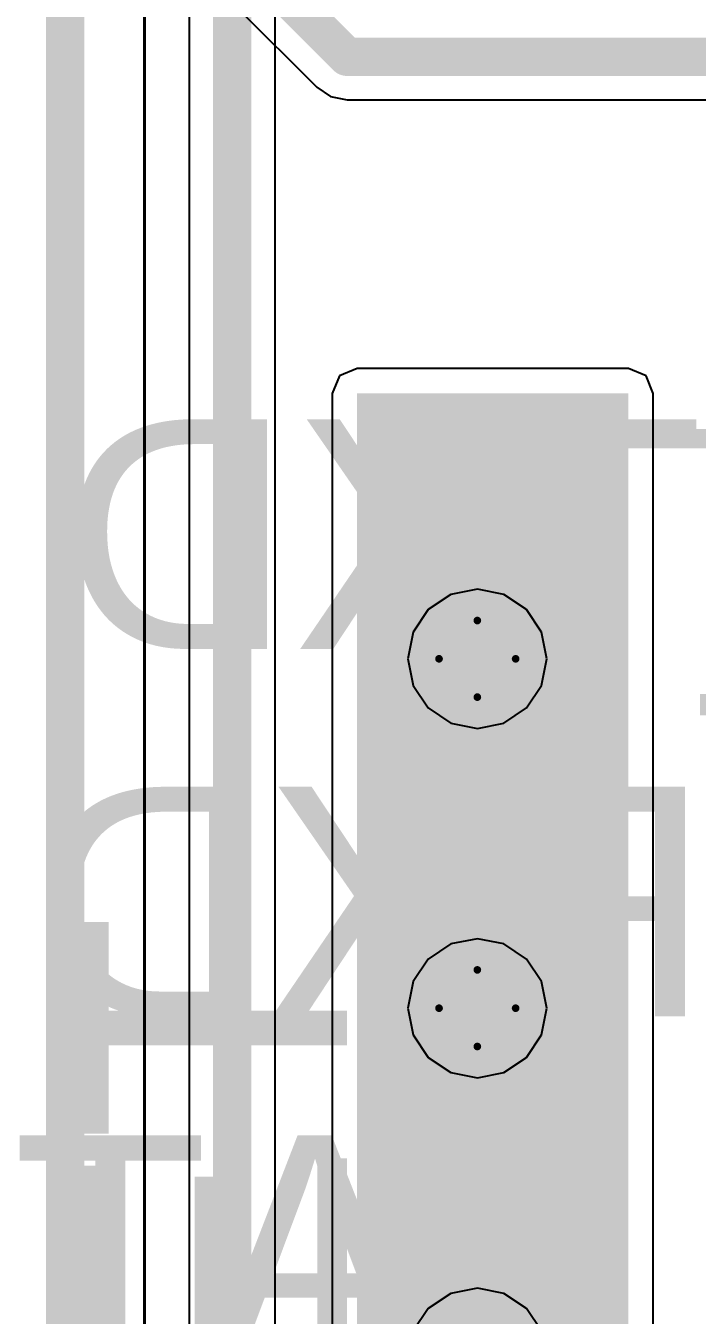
# Model space of a CAD drawing. Header units: millimetres. Extents: x -16 to 330, y -45 to 150.
# Drawn here: x -4.01 to 0.44, y 62.19 to 70.75 of the extents above; entities that cross this region are included whole.
import ezdxf

# ---------------------------------------------------------------- set-up
doc = ezdxf.new("R2010")
doc.units = ezdxf.units.MM
for name, color, linetype in [('BottomLayer', 5, 'Continuous'), ('BottomOverlay', 54, 'Continuous'), ('BottomSolder', 6, 'Continuous'), ('DrillDrawing', 1, 'Continuous'), ('Mechanical13', 56, 'Continuous'), ('Mechanical2', 216, 'Continuous'), ('MidLayer1', 16, 'Continuous'), ('MidLayer2', 76, 'Continuous'), ('TopLayer', 1, 'Continuous'), ('TopOverlay', 2, 'Continuous'), ('TopPaste', 8, 'Continuous'), ('TopSolder', 216, 'Continuous'), ('ViaHoleLayer', 16, 'Continuous')]:
    doc.layers.add(name, color=color, linetype=linetype)
doc.styles.add('Arial', font='arial.ttf', dxfattribs={"height": 0.2})

# ---------------------------------------------------------------- blocks, each defined once
blk = doc.blocks.new('SM10B_SRSS_TB_LF__SN__146')
at = {"layer": 'TopLayer'}
blk.add_hatch(color=1, dxfattribs=at).paths.add_polyline_path([(-6.4, -1.0375), (-5.2, -1.0375), (-5.2, -2.8375), (-6.4, -2.8375)])
at = {"layer": 'TopPaste'}
blk.add_hatch(color=8, dxfattribs=at).paths.add_polyline_path([(-6.4, -1.0375), (-5.2, -1.0375), (-5.2, -2.8375), (-6.4, -2.8375)])
at = {"layer": 'TopSolder'}
blk.add_hatch(color=216, dxfattribs=at).paths.add_polyline_path([(-6.4, -1.0375), (-5.2, -1.0375), (-5.2, -2.8375), (-6.4, -2.8375)])
at = {"layer": 'TopOverlay'}
for points, const_width in [([(-0.1778, -2.286), (0, -2.1082)], 0.254), ([(0.1778, -2.286), (-0.1778, -2.286)], 0.254), ([(4.5, -2.6375), (-4.5, -2.6375)], 0.127)]:
    blk.add_lwpolyline(points, dxfattribs=dict(at, const_width=const_width))
for points, const_width in [([(-0.2413, -2.286, 1), (-0.1143, -2.286, 1)], 0.127), ([(-0.2413, -2.286, 1), (-0.1143, -2.286, 1)], 0.127), ([(-4.5317, -2.6375, 1), (-4.4682, -2.6375, 1)], 0.0635)]:
    blk.add_lwpolyline(points, format="xyb", close=True, dxfattribs=dict(at, const_width=const_width))

msp = doc.modelspace()

# ---------------------------------------------------------------- hatches: boundary and pattern name
at = {"layer": 'BottomLayer'}
h = msp.add_hatch(color=5, dxfattribs=at)
edge = h.paths.add_edge_path()
edge.add_arc((-1.016, 66.548), 0.3, 0, 360)
h = msp.add_hatch(color=5, dxfattribs=at)
edge = h.paths.add_edge_path()
edge.add_arc((-1.016, 64.2303), 0.3, 0, 360)
h = msp.add_hatch(color=5, dxfattribs=at)
edge = h.paths.add_edge_path()
edge.add_arc((-1.016, 61.9125), 0.3, 0, 360)
at = {"layer": 'BottomSolder'}
h = msp.add_hatch(color=6, dxfattribs=at)
edge = h.paths.add_edge_path()
edge.add_arc((-1.016, 66.548), 0.15, 0, 360)
h = msp.add_hatch(color=6, dxfattribs=at)
edge = h.paths.add_edge_path()
edge.add_arc((-1.016, 64.2303), 0.15, 0, 360)
at = {"layer": 'MidLayer1'}
h = msp.add_hatch(color=16, dxfattribs=at)
edge = h.paths.add_edge_path()
edge.add_arc((-1.016, 66.548), 0.3, 0, 360)
h = msp.add_hatch(color=16, dxfattribs=at)
edge = h.paths.add_edge_path()
edge.add_arc((-1.016, 64.2303), 0.3, 0, 360)
h = msp.add_hatch(color=16, dxfattribs=at)
edge = h.paths.add_edge_path()
edge.add_arc((-1.016, 61.9125), 0.3, 0, 360)
at = {"layer": 'MidLayer2'}
h = msp.add_hatch(color=76, dxfattribs=at)
edge = h.paths.add_edge_path()
edge.add_arc((-1.016, 66.548), 0.3, 0, 360)
h = msp.add_hatch(color=76, dxfattribs=at)
edge = h.paths.add_edge_path()
edge.add_arc((-1.016, 64.2303), 0.3, 0, 360)
h = msp.add_hatch(color=76, dxfattribs=at)
edge = h.paths.add_edge_path()
edge.add_arc((-1.016, 61.9125), 0.3, 0, 360)
at = {"layer": 'TopLayer'}
msp.add_hatch(color=1, dxfattribs=at).paths.add_polyline_path([(-1.8138, 55.5088), (-0.0138, 55.5088), (-0.0138, 68.3088), (-1.8138, 68.3088)])
h = msp.add_hatch(color=1, dxfattribs=at)
edge = h.paths.add_edge_path()
edge.add_arc((-1.016, 66.548), 0.3, 0, 360)
h = msp.add_hatch(color=1, dxfattribs=at)
edge = h.paths.add_edge_path()
edge.add_arc((-1.016, 64.2303), 0.3, 0, 360)
h = msp.add_hatch(color=1, dxfattribs=at)
edge = h.paths.add_edge_path()
edge.add_arc((-1.016, 61.9125), 0.3, 0, 360)
at = {"layer": 'TopSolder'}
h = msp.add_hatch(color=216, dxfattribs=at)
edge = h.paths.add_edge_path()
edge.add_arc((-1.016, 66.548), 0.15, 0, 360)
h = msp.add_hatch(color=216, dxfattribs=at)
edge = h.paths.add_edge_path()
edge.add_arc((-1.016, 64.2303), 0.15, 0, 360)
at = {"layer": 'ViaHoleLayer'}
h = msp.add_hatch(color=16, dxfattribs=at)
edge = h.paths.add_edge_path()
edge.add_arc((-1.016, 66.548), 0.15, 0, 360)
h = msp.add_hatch(color=16, dxfattribs=at)
edge = h.paths.add_edge_path()
edge.add_arc((-1.016, 64.2303), 0.15, 0, 360)

# ---------------------------------------------------------------- linework, layer by layer
at = {"layer": 'BottomLayer'}
for p, q in [((-3.2196, 46.1039), (-3.2196, 75.375)), ((-2.9265, 73.9648), (-2.9265, 49.7332)), ((-2.3567, 49.8512), (-2.3567, 73.8468))]:
    msp.add_line(p, q, dxfattribs=at)
at = {"layer": 'BottomLayer', "const_width": 0.254}
msp.add_lwpolyline([(-2.6416, 49.7332), (-2.6416, 73.9648)], dxfattribs=at)
at = {"layer": 'DrillDrawing', "const_width": 0.0508}
for points in [[(-1.27, 66.548), (-1.016, 66.802)], [(-1.016, 66.802), (-0.762, 66.548)], [(-1.27, 66.548), (-1.016, 66.294)], [(-1.016, 66.294), (-0.762, 66.548)], [(-1.27, 64.2303), (-1.016, 64.4843)], [(-1.016, 64.4843), (-0.762, 64.2303)], [(-1.27, 64.2303), (-1.016, 63.9763)], [(-1.016, 63.9763), (-0.762, 64.2303)]]:
    msp.add_lwpolyline(points, dxfattribs=at)
at = {"layer": 'DrillDrawing', "const_width": 0.0254}
for points in [[(-1.0287, 66.802, 1), (-1.0033, 66.802, 1)], [(-1.0287, 66.802, 1), (-1.0033, 66.802, 1)], [(-1.2827, 66.548, 1), (-1.2573, 66.548, 1)], [(-1.2827, 66.548, 1), (-1.2573, 66.548, 1)], [(-0.7747, 66.548, 1), (-0.7493, 66.548, 1)], [(-0.7747, 66.548, 1), (-0.7493, 66.548, 1)], [(-1.0287, 66.294, 1), (-1.0033, 66.294, 1)], [(-1.0287, 66.294, 1), (-1.0033, 66.294, 1)], [(-1.0287, 64.4843, 1), (-1.0033, 64.4843, 1)], [(-1.0287, 64.4843, 1), (-1.0033, 64.4843, 1)], [(-1.2827, 64.2303, 1), (-1.2573, 64.2303, 1)], [(-1.2827, 64.2303, 1), (-1.2573, 64.2303, 1)], [(-0.7747, 64.2303, 1), (-0.7493, 64.2303, 1)], [(-0.7747, 64.2303, 1), (-0.7493, 64.2303, 1)], [(-1.0287, 63.9763, 1), (-1.0033, 63.9763, 1)], [(-1.0287, 63.9763, 1), (-1.0033, 63.9763, 1)]]:
    msp.add_lwpolyline(points, format="xyb", close=True, dxfattribs=at)
at = {"layer": 'Mechanical13', "const_width": 0.127}
for points in [[(-3.7438, 45.4838), (-3.7438, 75.5088)], [(-1.6388, 68.0088), (2.6112, 68.0088)], [(-1.6388, 56.0088), (-1.6388, 68.0088)]]:
    msp.add_lwpolyline(points, dxfattribs=at)
at = {"layer": 'Mechanical13', "const_width": 0.0635}
msp.add_lwpolyline([(-1.6705, 68.0088, 1), (-1.607, 68.0088, 1)], format="xyb", close=True, dxfattribs=at)
msp.add_lwpolyline([(-1.6705, 68.0088, 1), (-1.607, 68.0088, 1)], format="xyb", close=True, dxfattribs=at)
at = {"layer": 'Mechanical2', "const_width": 0.254}
msp.add_lwpolyline([(-3.75, -12.5), (-3.75, 75.5)], dxfattribs=at)
at = {"layer": 'MidLayer1'}
for p, q in [((-3.2258, 46.0997), (-3.2258, 75.3662)), ((-1.016, 67.0093), (-1.1925, 66.9742)), ((-0.8395, 66.9742), (-1.016, 67.0093)), ((-1.1925, 66.9742), (-1.3422, 66.8742)), ((-0.6899, 66.8742), (-0.8395, 66.9742)), ((-1.3422, 66.8742), (-1.4422, 66.7245)), ((-0.5899, 66.7245), (-0.6899, 66.8742)), ((-1.4422, 66.7245), (-1.4773, 66.548)), ((-0.5548, 66.548), (-0.5899, 66.7245)), ((-1.4773, 66.548), (-1.4422, 66.3715)), ((-0.5899, 66.3715), (-0.5548, 66.548)), ((-1.4422, 66.3715), (-1.3422, 66.2218)), ((-0.6899, 66.2218), (-0.5899, 66.3715)), ((-1.3422, 66.2218), (-1.1925, 66.1219)), ((-0.8395, 66.1219), (-0.6899, 66.2218)), ((-1.1925, 66.1219), (-1.016, 66.0867)), ((-1.016, 66.0867), (-0.8395, 66.1219)), ((-1.016, 64.6915), (-1.1925, 64.6564)), ((-0.8395, 64.6564), (-1.016, 64.6915)), ((-1.1925, 64.6564), (-1.3422, 64.5564)), ((-0.6899, 64.5564), (-0.8395, 64.6564)), ((-1.3422, 64.5564), (-1.4422, 64.4068)), ((-0.5899, 64.4068), (-0.6899, 64.5564)), ((-1.4422, 64.4068), (-1.4773, 64.2303)), ((-0.5548, 64.2303), (-0.5899, 64.4068)), ((-1.4773, 64.2303), (-1.4422, 64.0537)), ((-0.5899, 64.0537), (-0.5548, 64.2303)), ((-1.4422, 64.0537), (-1.3422, 63.9041)), ((-0.6899, 63.9041), (-0.5899, 64.0537)), ((-1.3422, 63.9041), (-1.1925, 63.8041)), ((-0.8395, 63.8041), (-0.6899, 63.9041)), ((-1.1925, 63.8041), (-1.016, 63.769)), ((-1.016, 63.769), (-0.8395, 63.8041)), ((-1.016, 62.3738), (-1.1925, 62.3387)), ((-0.8395, 62.3387), (-1.016, 62.3738)), ((-1.1925, 62.3387), (-1.3422, 62.2387)), ((-0.6899, 62.2387), (-0.8395, 62.3387)), ((-1.3422, 62.2387), (-1.4422, 62.089)), ((-0.5899, 62.089), (-0.6899, 62.2387))]:
    msp.add_line(p, q, dxfattribs=at)
at = {"layer": 'MidLayer2'}
msp.add_line((-3.2258, 46.0997), (-3.2258, 75.3662), dxfattribs=at)
at = {"layer": 'TopLayer'}
for p, q in [((-3.2258, 46.0997), (-3.2258, 75.3662)), ((-2.604, 70.8628), (-2.0813, 70.3401)), ((-2.0813, 70.3401), (-2.0813, 70.3401)), ((-2.0813, 70.3401), (-1.9889, 70.2784)), ((-1.9889, 70.2784), (-1.8799, 70.2567)), ((-1.8799, 70.2567), (-1.8799, 70.2567)), ((-1.8799, 70.2567), (13.3396, 70.2567)), ((-1.8138, 68.4738), (-1.9304, 68.4255)), ((-0.0138, 68.4738), (-1.8138, 68.4738)), ((0.1029, 68.4255), (-0.0138, 68.4738)), ((-1.9304, 68.4255), (-1.9787, 68.3088)), ((0.1512, 68.3088), (0.1029, 68.4255)), ((-1.9787, 68.3088), (-1.9787, 55.5088)), ((0.1512, 55.5088), (0.1512, 68.3088))]:
    msp.add_line(p, q, dxfattribs=at)
at = {"layer": 'TopLayer', "const_width": 0.254}
for points in [[(-2.4026, 71.0643), (-1.8799, 70.5416)], [(-1.8799, 70.5416), (13.4576, 70.5416)]]:
    msp.add_lwpolyline(points, dxfattribs=at)
at = {"layer": 'TopLayer', "const_width": 0.127}
msp.add_lwpolyline([(-1.9434, 70.5416, 1), (-1.8164, 70.5416, 1)], format="xyb", close=True, dxfattribs=at)
msp.add_lwpolyline([(-1.9434, 70.5416, 1), (-1.8164, 70.5416, 1)], format="xyb", close=True, dxfattribs=at)

# ---------------------------------------------------------------- block references
at = {"rotation": 270}
msp.add_blockref('SM10B_SRSS_TB_LF__SN__146', (1.0237, 61.9088), dxfattribs=at)

# ---------------------------------------------------------------- texts
at = {"layer": 'BottomOverlay', "style": 'Arial', "text_generation_flag": 2}
for s, p in [('ESP_TXD', (5.9283, 66.6138)), ('ESP_RXD', (5.9787, 64.1754)), ('RGB_DATA', (5.9539, 61.864))]:
    msp.add_text(s, height=1.524, rotation=360, dxfattribs=at).set_placement(p)
at = {"layer": 'TopOverlay', "style": 'Arial'}
msp.add_text('TABLET', height=1.778, rotation=90, dxfattribs=at).set_placement((-1.8796, 55.4736))

doc.saveas('drawing.dxf')
